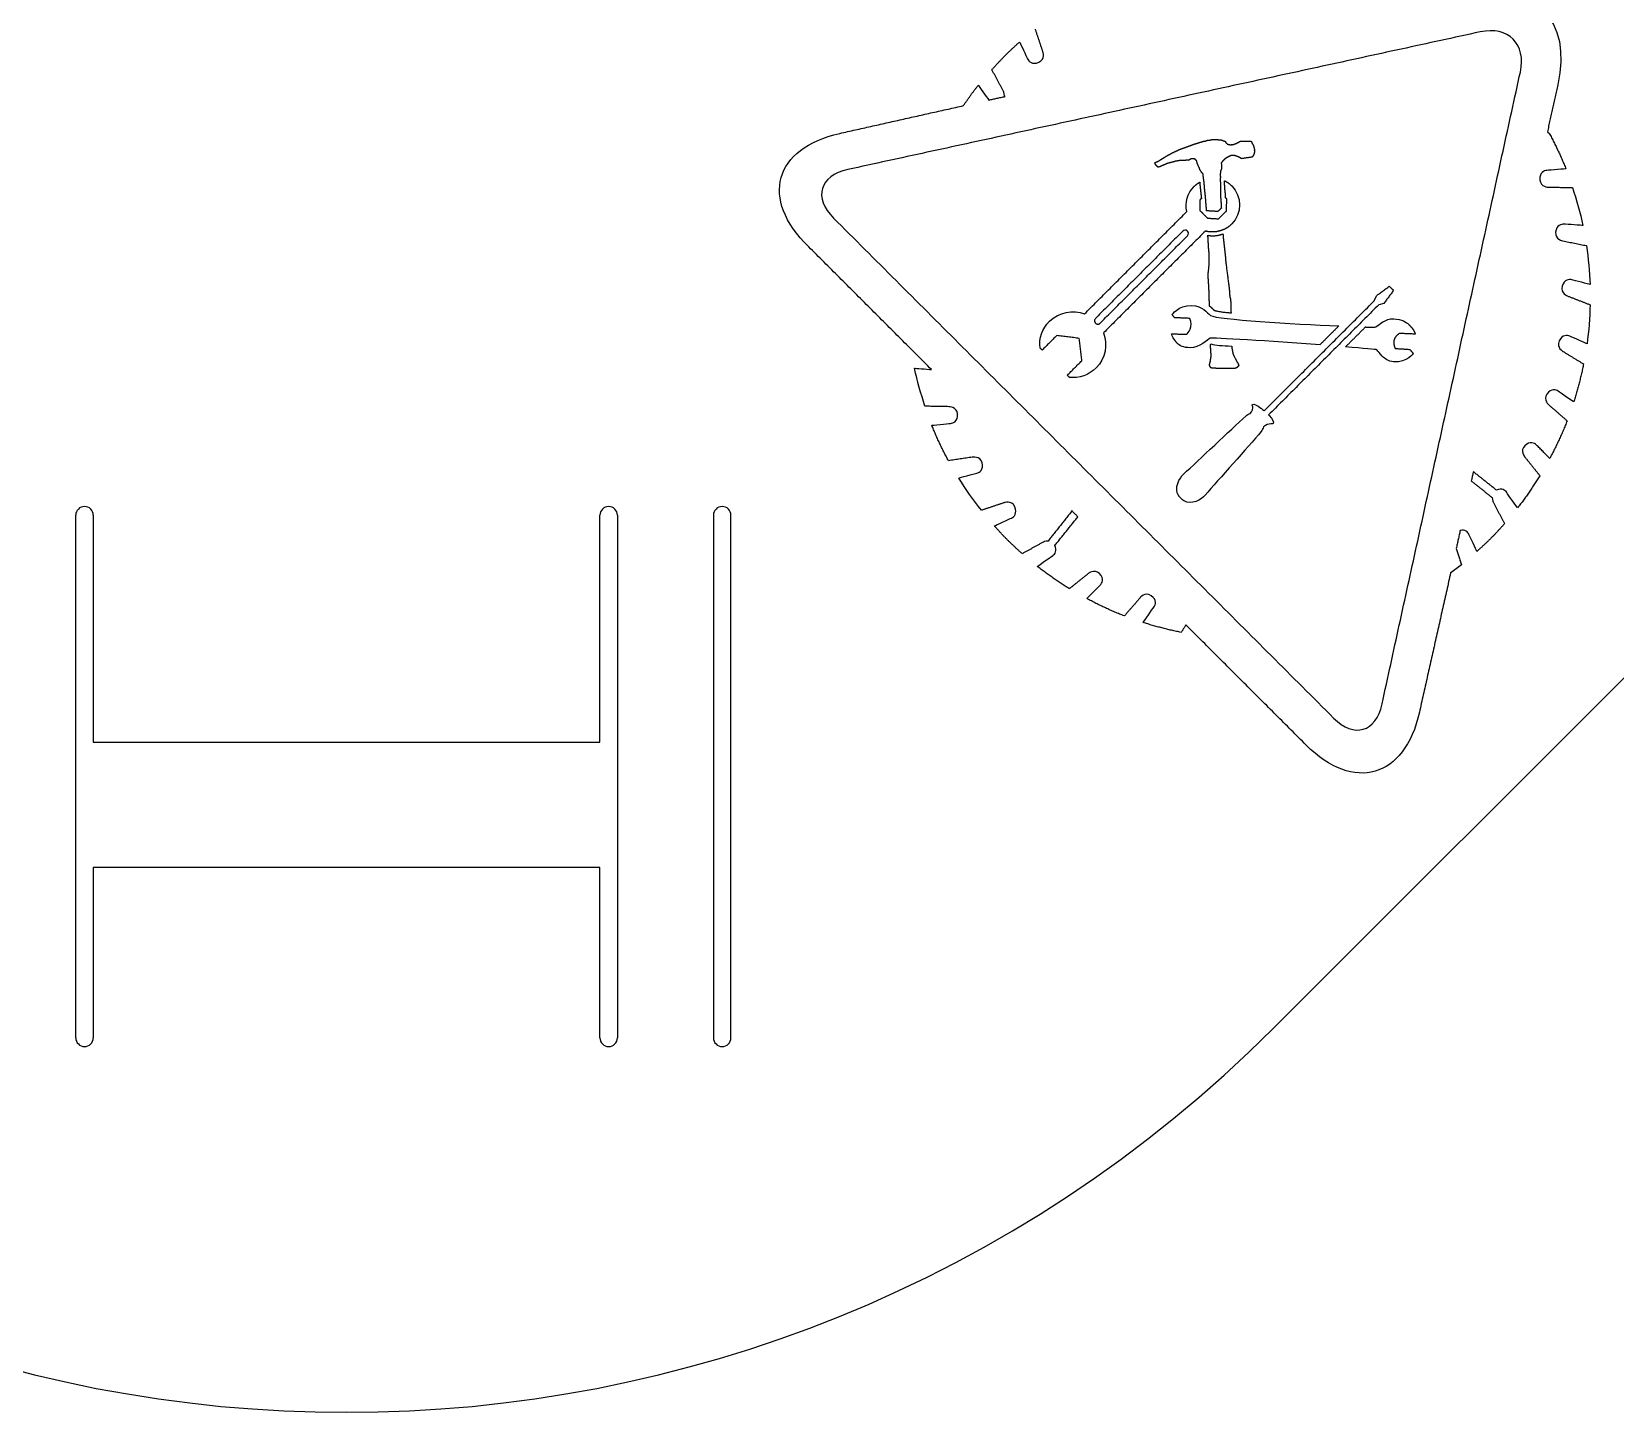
# Model space of a CAD drawing. Header units: millimetres. Extents: x -51 to 51, y -51 to 51.
# Drawn here: x -7.21 to 29.05, y -50.51 to -18.89 of the extents above; entities that cross this region are included whole.
import ezdxf

# ---------------------------------------------------------------- set-up
doc = ezdxf.new("R2010")
doc.units = ezdxf.units.MM
doc.layers.add('Shape2DView', color=7, linetype='CONTINUOUS')

msp = doc.modelspace()

# ---------------------------------------------------------------- linework, layer by layer
at = {"layer": 'Shape2DView'}
for p, q in [((41.7193, -21.2132), (21.2132, -41.7193)), ((-6.2, -41.9296), (-6.2, -29.9624)), ((-5.8, -29.9624), (-5.8, -35.1624)), ((5.8, -35.1624), (5.8, -29.9624)), ((6.2, -29.9624), (6.2, -41.9296)), ((8.4, -29.9624), (8.4, -41.9296)), ((8.8, -41.9296), (8.8, -29.9624)), ((-5.8, -35.1624), (5.8, -35.1624)), ((-5.8, -38.0296), (-5.8, -41.9296)), ((5.8, -38.0296), (-5.8, -38.0296)), ((5.8, -41.9296), (5.8, -38.0296))]:
    msp.add_line(p, q, dxfattribs=at)
for centre, radius, start, end in [((-6, -29.9624), 0.2, 0, 180), ((6, -29.9624), 0.2, 0, 180), ((8.6, -29.9624), 0.2, 0, 180), ((0, -20.5061), 30, -135, -45), ((-6, -41.9296), 0.2, 180, 0), ((6, -41.9296), 0.2, 180, 0), ((8.6, -41.9296), 0.2, 180, 0)]:
    msp.add_arc(centre, radius, start, end, dxfattribs=at)
for points, degree in [([(25.7134, -18.0927), (27.2191, -17.7593), (28.0634, -18.6036), (27.73, -20.1094)], 3), ([(15.9421, -19.3457), (15.77, -18.8295)], 1), ([(26.8749, -19.8136), (27.0148, -19.1683), (26.6007, -18.7542), (25.9554, -18.894)], 3), ([(25.9554, -18.894), (11.4785, -22.0454)], 1), ([(15.0977, -19.4157), (15.2497, -19.2664), (15.4097, -19.1253)], 2), ([(15.4097, -19.1253), (15.4258, -19.1521), (15.5656, -19.4641), (15.5925, -19.5125)], 3), ([(14.7751, -19.7598), (14.9324, -19.5837), (15.0977, -19.4157)], 2), ([(15.5925, -19.5125), (15.6194, -19.5716), (15.6947, -19.6576), (15.8506, -19.5877)], 3), ([(15.8506, -19.5877), (16.0066, -19.5178), (15.9421, -19.3457), (15.9421, -19.3457)], 3), ([(15.0332, -20.2438), (14.7751, -19.7598)], 1), ([(23.7075, -34.285), (26.8749, -19.8136)], 1), ([(14.1244, -20.5826), (14.2857, -20.3406), (14.4632, -20.1148)], 2), ([(14.4632, -20.1148), (14.4739, -20.1363), (14.6514, -20.3783), (14.7052, -20.4535)], 3), ([(15.0601, -20.3568), (15.0601, -20.2922), (15.0332, -20.2438), (15.0332, -20.2438)], 3), ([(27.73, -20.1094), (27.4934, -21.1849)], 1), ([(11.2957, -21.2172), (14.1244, -20.5826)], 1), ([(14.7052, -20.4535), (15.0762, -20.3729)], 1), ([(15.0762, -20.3729), (15.0601, -20.3568)], 1), ([(10.5805, -23.8146), (9.45115, -22.7176), (9.78995, -21.5506), (11.2957, -21.2172)], 3), ([(19.6581, -21.3946), (19.6957, -21.3785)], 1), ([(19.6957, -21.3785), (19.7333, -21.3731)], 1), ([(19.7333, -21.3731), (19.7656, -21.3731)], 1), ([(19.7656, -21.3731), (19.7979, -21.3624)], 1), ([(19.7979, -21.3624), (19.8355, -21.357)], 1), ([(19.8355, -21.357), (19.8678, -21.357)], 1), ([(19.8678, -21.357), (19.9, -21.357)], 1), ([(19.9, -21.357), (19.9323, -21.357)], 1), ([(19.9323, -21.357), (19.9592, -21.3624)], 1), ([(19.9592, -21.3624), (19.9807, -21.3624)], 1), ([(19.9807, -21.3624), (20.0184, -21.3678)], 1), ([(20.0184, -21.3678), (20.0452, -21.3731)], 1), ([(20.0452, -21.3731), (20.0668, -21.3839)], 1), ([(20.0668, -21.3839), (20.0936, -21.3893)], 1), ([(20.0936, -21.3893), (20.1152, -21.4)], 1), ([(27.4934, -21.1849), (27.5364, -21.2172)], 1), ([(27.5364, -21.2172), (27.7515, -21.6151), (27.9182, -22.0292)], 2), ([(18.7277, -21.7657), (18.76, -21.7442)], 1), ([(18.76, -21.7442), (18.7869, -21.7281)], 1), ([(18.7869, -21.7281), (18.8137, -21.7119)], 1), ([(18.8137, -21.7119), (18.8514, -21.6958)], 1), ([(18.8514, -21.6958), (18.8783, -21.6797)], 1), ([(18.8783, -21.6797), (18.9052, -21.6635)], 1), ([(18.9052, -21.6635), (18.9428, -21.6474)], 1), ([(18.9428, -21.6474), (18.9697, -21.6313)], 1), ([(18.9697, -21.6313), (19.002, -21.6205)], 1), ([(19.002, -21.6205), (19.0665, -21.5882)], 1), ([(19.0665, -21.5882), (19.0988, -21.5775)], 1), ([(19.0988, -21.5775), (19.1364, -21.5614)], 1), ([(19.1364, -21.5614), (19.2009, -21.5398)], 1), ([(19.2009, -21.5398), (19.2709, -21.513)], 1), ([(19.2709, -21.513), (19.3354, -21.4914)], 1), ([(19.3354, -21.4914), (19.4053, -21.4646)], 1), ([(19.4053, -21.4646), (19.4376, -21.4538)], 1), ([(19.4376, -21.4538), (19.4806, -21.443)], 1), ([(19.4806, -21.443), (19.5451, -21.4215)], 1), ([(19.5451, -21.4215), (19.6204, -21.4)], 1), ([(19.6204, -21.4), (19.6581, -21.3946)], 1), ([(20.1152, -21.4), (20.1205, -21.4054)], 1), ([(20.1205, -21.4054), (20.1205, -21.4162)], 1), ([(20.1205, -21.4162), (20.1313, -21.4269)], 1), ([(20.1313, -21.4269), (20.1367, -21.4323)], 1), ([(20.1367, -21.4323), (20.142, -21.4377)], 1), ([(20.142, -21.4377), (20.1474, -21.443)], 1), ([(20.1474, -21.443), (20.1582, -21.4538)], 1), ([(20.1582, -21.4538), (20.1636, -21.4592)], 1), ([(20.1636, -21.4592), (20.1689, -21.4646)], 1), ([(20.1797, -21.755), (20.1636, -21.7711)], 1), ([(20.1689, -21.4646), (20.1797, -21.4646)], 1), ([(20.1797, -21.4646), (20.1851, -21.4699)], 1), ([(20.1904, -21.755), (20.1797, -21.755)], 1), ([(20.1851, -21.4699), (20.1904, -21.4753)], 1), ([(20.1904, -21.4753), (20.1958, -21.4699)], 1), ([(20.2066, -21.7496), (20.1904, -21.755)], 1), ([(20.1958, -21.4699), (20.2012, -21.4753)], 1), ([(20.2012, -21.4753), (20.212, -21.4753)], 1), ([(20.2173, -21.7388), (20.2066, -21.7496)], 1), ([(20.212, -21.4753), (20.2227, -21.4753)], 1), ([(20.2335, -21.7334), (20.2173, -21.7388)], 1), ([(20.2227, -21.4753), (20.2281, -21.4807)], 1), ([(20.2281, -21.4807), (20.2388, -21.4807)], 1), ([(20.2496, -21.7281), (20.2335, -21.7334)], 1), ([(20.2388, -21.4807), (20.255, -21.4753)], 1), ([(20.2604, -21.7281), (20.2496, -21.7281)], 1), ([(20.255, -21.4753), (20.2657, -21.4753)], 1), ([(20.2819, -21.7281), (20.2604, -21.7281)], 1), ([(20.2657, -21.4753), (20.2711, -21.4807)], 1), ([(20.2711, -21.4807), (20.2765, -21.4753)], 1), ([(20.2765, -21.4753), (20.2872, -21.4753)], 1), ([(20.2926, -21.7281), (20.2819, -21.7281)], 1), ([(20.2872, -21.4753), (20.3034, -21.4699)], 1), ([(20.3088, -21.7227), (20.2926, -21.7281)], 1), ([(20.3034, -21.4699), (20.3141, -21.4699)], 1), ([(20.3356, -21.7281), (20.3088, -21.7227)], 1), ([(20.3141, -21.4699), (20.3303, -21.4646)], 1), ([(20.3303, -21.4646), (20.3356, -21.4592)], 1), ([(20.3356, -21.4592), (20.3518, -21.4538)], 1), ([(20.3679, -21.7388), (20.3356, -21.7281)], 1), ([(20.3518, -21.4538), (20.3679, -21.4484)], 1), ([(20.3679, -21.4484), (20.384, -21.443)], 1), ([(20.4002, -21.7496), (20.3679, -21.7388)], 1), ([(20.384, -21.443), (20.3894, -21.4377)], 1), ([(20.3894, -21.4377), (20.3948, -21.4323)], 1), ([(20.3948, -21.4323), (20.4109, -21.4269)], 1), ([(20.4324, -21.7603), (20.4002, -21.7496)], 1), ([(20.4109, -21.4269), (20.4271, -21.4215)], 1), ([(20.4271, -21.4215), (20.4432, -21.4054)], 1), ([(20.4432, -21.4054), (20.4593, -21.4)], 1), ([(20.4593, -21.4), (20.7121, -21.3946)], 1), ([(20.7121, -21.3946), (20.7175, -21.4108)], 1), ([(20.7175, -21.4108), (20.7282, -21.4323)], 1), ([(20.7282, -21.4323), (20.7336, -21.4484)], 1), ([(20.7336, -21.4484), (20.7497, -21.4646)], 1), ([(20.7497, -21.7442), (20.7336, -21.7603)], 1), ([(20.7497, -21.4646), (20.7551, -21.4807)], 1), ([(20.7551, -21.7281), (20.7497, -21.7442)], 1), ([(20.7551, -21.4807), (20.7605, -21.4968)], 1), ([(20.7659, -21.7173), (20.7551, -21.7281)], 1), ([(20.7605, -21.4968), (20.7659, -21.513)], 1), ([(20.7659, -21.513), (20.7712, -21.5291)], 1), ([(20.7712, -21.7012), (20.7659, -21.7173)], 1), ([(20.7712, -21.5291), (20.7766, -21.5452)], 1), ([(20.7766, -21.685), (20.7712, -21.7012)], 1), ([(20.7766, -21.5452), (20.782, -21.5614)], 1), ([(20.782, -21.6582), (20.7766, -21.6743)], 1), ([(20.7766, -21.6743), (20.7766, -21.685)], 1), ([(20.782, -21.5614), (20.782, -21.5721)], 1), ([(20.782, -21.5721), (20.7874, -21.5882)], 1), ([(20.7874, -21.599), (20.782, -21.6151)], 1), ([(20.782, -21.6151), (20.7874, -21.6313)], 1), ([(20.7874, -21.642), (20.782, -21.6582)], 1), ([(20.7874, -21.5882), (20.7874, -21.599)], 1), ([(20.7874, -21.6313), (20.7874, -21.642)], 1), ([(11.4785, -22.0454), (10.8278, -22.1906), (10.6826, -22.6907), (11.1505, -23.1585)], 3), ([(18.5072, -21.8894), (18.5879, -21.8518)], 1), ([(18.5126, -21.9055), (18.5072, -21.8894)], 1), ([(18.5126, -21.9163), (18.5126, -21.9055)], 1), ([(18.5234, -21.927), (18.5126, -21.9163)], 1), ([(18.5287, -21.9432), (18.5234, -21.927)], 1), ([(18.5449, -21.9593), (18.5287, -21.9432)], 1), ([(18.5556, -21.9701), (18.5449, -21.9593)], 1), ([(18.5718, -21.9862), (18.5556, -21.9701)], 1), ([(18.5879, -21.9916), (18.5718, -21.9862)], 1), ([(18.5879, -21.8518), (18.6417, -21.8195)], 1), ([(18.6363, -21.9754), (18.5879, -21.9916)], 1), ([(18.6793, -21.9539), (18.6363, -21.9754)], 1), ([(18.6417, -21.8195), (18.6739, -21.798)], 1), ([(18.6739, -21.798), (18.7008, -21.7818)], 1), ([(18.7277, -21.9378), (18.6793, -21.9539)], 1), ([(18.7008, -21.7818), (18.7277, -21.7657)], 1), ([(18.7707, -21.9163), (18.7277, -21.9378)], 1), ([(18.7922, -21.9055), (18.7707, -21.9163)], 1), ([(18.8191, -21.9002), (18.7922, -21.9055)], 1), ([(18.8621, -21.8894), (18.8191, -21.9002)], 1), ([(18.9052, -21.8786), (18.8621, -21.8894)], 1), ([(18.9482, -21.8679), (18.9052, -21.8786)], 1), ([(18.9697, -21.8571), (18.9482, -21.8679)], 1), ([(18.9912, -21.8571), (18.9697, -21.8571)], 1), ([(19.0342, -21.8464), (18.9912, -21.8571)], 1), ([(19.0719, -21.841), (19.0342, -21.8464)], 1), ([(19.1149, -21.841), (19.0719, -21.841)], 1), ([(19.1525, -21.8356), (19.1149, -21.841)], 1), ([(19.1956, -21.8356), (19.1525, -21.8356)], 1), ([(19.2171, -21.8356), (19.1956, -21.8356)], 1), ([(19.2332, -21.8302), (19.2171, -21.8356)], 1), ([(19.2709, -21.8356), (19.2332, -21.8302)], 1), ([(19.287, -21.8302), (19.2709, -21.8356)], 1), ([(19.3085, -21.8195), (19.287, -21.8302)], 1), ([(19.3193, -21.8087), (19.3085, -21.8195)], 1), ([(19.3354, -21.8034), (19.3193, -21.8087)], 1), ([(19.3461, -21.8034), (19.3354, -21.8034)], 1), ([(19.3623, -21.798), (19.3461, -21.8034)], 1), ([(19.373, -21.798), (19.3623, -21.798)], 1), ([(19.3838, -21.798), (19.373, -21.798)], 1), ([(19.3945, -21.798), (19.3838, -21.798)], 1), ([(19.4107, -21.8034), (19.3945, -21.798)], 1), ([(19.4214, -21.8034), (19.4107, -21.8034)], 1), ([(19.4268, -21.8087), (19.4214, -21.8034)], 1), ([(19.4376, -21.8195), (19.4268, -21.8087)], 1), ([(19.4429, -21.8249), (19.4376, -21.8195)], 1), ([(19.4537, -21.8356), (19.4429, -21.8249)], 1), ([(19.4645, -21.8464), (19.4537, -21.8356)], 1), ([(19.4645, -21.8571), (19.4645, -21.8464)], 1), ([(19.4645, -21.8679), (19.4645, -21.8571)], 1), ([(19.4698, -21.8733), (19.4645, -21.8679)], 1), ([(19.4752, -21.9002), (19.4698, -21.8733)], 1), ([(19.4806, -21.9163), (19.4752, -21.9002)], 1), ([(19.4913, -21.927), (19.4806, -21.9163)], 1), ([(19.4967, -21.9539), (19.4913, -21.927)], 1), ([(19.5075, -21.9754), (19.4967, -21.9539)], 1), ([(19.5182, -21.997), (19.5075, -21.9754)], 1), ([(19.529, -22.0185), (19.5182, -21.997)], 1), ([(19.529, -22.0292), (19.529, -22.0185)], 1), ([(19.5344, -22.0346), (19.529, -22.0292)], 1), ([(19.5344, -22.0454), (19.5344, -22.0346)], 1), ([(19.5451, -22.0561), (19.5344, -22.0454)], 1), ([(19.5505, -22.0722), (19.5451, -22.0561)], 1), ([(19.5613, -22.083), (19.5505, -22.0722)], 1), ([(19.572, -22.1045), (19.5613, -22.083)], 1), ([(19.5828, -22.1153), (19.572, -22.1045)], 1), ([(19.5881, -22.1206), (19.5828, -22.1153)], 1), ([(20.0076, -22.0884), (20.0022, -22.1906)], 1), ([(20.0184, -22.0669), (20.0076, -22.0776)], 1), ([(20.0076, -22.0776), (20.0076, -22.0884)], 1), ([(20.0237, -22.0507), (20.0184, -22.0669)], 1), ([(20.0506, -21.8625), (20.0237, -21.9002)], 1), ([(20.0237, -21.9002), (20.0291, -21.9163)], 1), ([(20.0345, -22.0292), (20.0237, -22.04)], 1), ([(20.0237, -22.04), (20.0237, -22.0507)], 1), ([(20.0291, -21.9163), (20.0291, -21.927)], 1), ([(20.0291, -21.927), (20.0345, -21.9539)], 1), ([(20.0345, -21.9539), (20.0291, -21.9701)], 1), ([(20.0291, -21.9701), (20.0345, -21.9862)], 1), ([(20.0345, -21.9862), (20.0345, -22.0077)], 1), ([(20.0345, -22.0077), (20.0345, -22.0185)], 1), ([(20.0345, -22.0185), (20.0345, -22.0292)], 1), ([(20.0775, -21.8356), (20.0506, -21.8625)], 1), ([(20.0936, -21.8195), (20.0775, -21.8356)], 1), ([(20.1044, -21.8087), (20.0936, -21.8195)], 1), ([(20.1205, -21.7926), (20.1044, -21.8087)], 1), ([(20.1367, -21.7872), (20.1205, -21.7926)], 1), ([(20.1474, -21.7765), (20.1367, -21.7872)], 1), ([(20.1636, -21.7711), (20.1474, -21.7765)], 1), ([(20.4432, -21.7711), (20.4324, -21.7603)], 1), ([(20.4593, -21.7765), (20.4432, -21.7711)], 1), ([(20.4755, -21.7926), (20.4593, -21.7765)], 1), ([(20.4916, -21.798), (20.4755, -21.7926)], 1), ([(20.7336, -21.7603), (20.4916, -21.798)], 1), ([(27.4826, -22.0669), (27.4235, -22.0722), (27.3105, -22.1099), (27.3213, -22.282)], 3), ([(27.9182, -22.0292), (27.9182, -22.0292), (27.5525, -22.0615), (27.4826, -22.0669)], 3), ([(19.2386, -23.008), (19.1902, -22.809), (19.2493, -22.5885), (19.4053, -22.4325)], 3), ([(19.4053, -22.4325), (19.4618, -22.3761), (19.5344, -22.3357)], 2), ([(19.5344, -22.3357), (19.5344, -22.368)], 1), ([(19.5344, -22.368), (19.5451, -22.4648)], 1), ([(19.5451, -22.4648), (19.5559, -22.5616)], 1), ([(19.5935, -22.126), (19.5881, -22.1206)], 1), ([(19.6043, -22.1368), (19.5935, -22.126)], 1), ([(19.6097, -22.1422), (19.6043, -22.1368)], 1), ([(19.6204, -22.2497), (19.6097, -22.1422)], 1), ([(19.6365, -22.3519), (19.6204, -22.2497)], 1), ([(19.6419, -22.4541), (19.6365, -22.3519)], 1), ([(19.6527, -22.5509), (19.6419, -22.4541)], 1), ([(20.0022, -22.1906), (20.0076, -22.2174)], 1), ([(20.0076, -22.2282), (20.0022, -22.2443)], 1), ([(20.0022, -22.2443), (20.0022, -22.2981)], 1), ([(20.0022, -22.2981), (20.0076, -22.3465)], 1), ([(20.0076, -22.2174), (20.0076, -22.2282)], 1), ([(20.0076, -22.3465), (20.0076, -22.4003)], 1), ([(20.0076, -22.4003), (20.0076, -22.4541)], 1), ([(20.0076, -22.4541), (20.0076, -22.4756)], 1), ([(20.0076, -22.4756), (20.0076, -22.5078)], 1), ([(20.1044, -22.3035), (20.1931, -22.3465), (20.2657, -22.4218)], 2), ([(20.1044, -22.3465), (20.1044, -22.3035)], 1), ([(20.1044, -22.4003), (20.1044, -22.3465)], 1), ([(20.1098, -22.4487), (20.1044, -22.4003)], 1), ([(20.1098, -22.4702), (20.1098, -22.4487)], 1), ([(20.1098, -22.4917), (20.1098, -22.4702)], 1), ([(20.2657, -22.4218), (20.5077, -22.6638), (20.5077, -23.051), (20.2657, -23.293)], 3), ([(27.3213, -22.282), (27.3374, -22.4487), (27.5203, -22.4487), (27.5203, -22.4487)], 3), ([(27.5203, -22.4487), (28.0688, -22.4594)], 1), ([(28.0688, -22.4594), (28.1602, -22.7445), (28.2463, -23.0349), (28.3054, -23.3306)], 3), ([(19.572, -22.7068), (19.5344, -22.7445)], 1), ([(19.5344, -22.7445), (19.5344, -22.9811)], 1), ([(19.5559, -22.5616), (19.5666, -22.6584)], 1), ([(19.5666, -22.6584), (19.572, -22.7068)], 1), ([(19.6634, -22.6477), (19.6527, -22.5509)], 1), ([(19.6903, -22.9865), (19.6634, -22.6477)], 1), ([(20.0076, -22.5078), (20.0076, -22.5509)], 1), ([(20.0076, -22.5509), (20.0076, -22.6046)], 1), ([(20.0076, -22.6046), (20.0291, -22.9273)], 1), ([(20.1152, -22.5401), (20.1098, -22.4917)], 1), ([(20.1205, -22.5885), (20.1152, -22.5401)], 1), ([(20.1259, -22.6907), (20.1205, -22.5885)], 1), ([(20.1528, -22.7176), (20.1259, -22.6907)], 1), ([(20.1474, -22.9918), (20.1528, -22.7176)], 1), ([(11.1505, -23.1585), (22.5997, -34.6077)], 1), ([(16.8939, -25.3526), (19.2386, -23.008)], 1), ([(19.5344, -22.9811), (19.5935, -23.0402)], 1), ([(19.5935, -23.0402), (19.7011, -23.1478)], 1), ([(19.6957, -22.9918), (19.6903, -22.9865)], 1), ([(19.9484, -23.008), (19.6957, -22.9918)], 1), ([(19.7011, -23.1478), (19.7118, -23.1585)], 1), ([(19.7118, -23.1585), (19.9646, -23.1747)], 1), ([(20.0291, -22.9273), (19.9484, -23.008)], 1), ([(19.9646, -23.1747), (20.0452, -23.094)], 1), ([(20.0452, -23.094), (20.142, -22.9972)], 1), ([(20.142, -22.9972), (20.1474, -22.9918)], 1), ([(19.1472, -23.4543), (17.1467, -25.4548)], 1), ([(17.2542, -25.5624), (19.2547, -23.5619)], 1), ([(19.6634, -23.4543), (17.3295, -25.7882)], 1), ([(19.2547, -23.4543), (19.2225, -23.422), (19.1741, -23.4274), (19.1472, -23.4543)], 3), ([(19.2547, -23.5619), (19.287, -23.5296), (19.2816, -23.4812), (19.2547, -23.4543)], 3), ([(19.7064, -23.4651), (19.6634, -23.4543)], 1), ([(20.0506, -23.4328), (19.8866, -23.4973), (19.7064, -23.4651)], 2), ([(19.7172, -23.5511), (19.8933, -23.5874), (20.0614, -23.5188)], 2), ([(19.7226, -23.5888), (19.7172, -23.5511)], 1), ([(20.2657, -23.293), (20.1703, -23.3911), (20.0506, -23.4328)], 2), ([(20.0614, -23.5188), (20.0668, -23.535)], 1), ([(20.0668, -23.535), (20.0668, -23.5565)], 1), ([(20.0668, -23.5565), (20.0775, -23.6533)], 1), ([(27.6816, -23.4812), (27.6655, -23.6479), (27.8483, -23.6802), (27.8483, -23.6802)], 3), ([(27.8752, -23.2984), (27.816, -23.293), (27.6977, -23.3145), (27.6816, -23.4812)], 3), ([(28.3054, -23.3306), (28.2893, -23.3252), (27.9397, -23.2984), (27.8752, -23.2984)], 3), ([(13.393, -26.6272), (10.5805, -23.8146)], 1), ([(19.728, -23.6802), (19.7226, -23.5888)], 1), ([(19.7333, -23.7716), (19.728, -23.6802)], 1), ([(19.7387, -23.863), (19.7333, -23.7716)], 1), ([(19.7495, -23.9706), (19.7387, -23.863)], 1), ([(20.0775, -23.6533), (20.0883, -23.7501)], 1), ([(20.0883, -23.7501), (20.099, -23.8469)], 1), ([(20.099, -23.8469), (20.1044, -23.8953)], 1), ([(20.1044, -23.8953), (20.1098, -23.9437)], 1), ([(27.8483, -23.6802), (28.3861, -23.7877)], 1), ([(28.3861, -23.7877), (28.4345, -24.0835), (28.456, -24.3847), (28.4721, -24.6804)], 3), ([(19.728, -24.4331), (19.7495, -24.2287)], 1), ([(19.7495, -24.0566), (19.7495, -23.9706)], 1), ([(19.7495, -24.1427), (19.7495, -24.0566)], 1), ([(19.7495, -24.2287), (19.7495, -24.1427)], 1), ([(20.1098, -23.9437), (20.1152, -23.9921)], 1), ([(20.1152, -23.9921), (20.1205, -24.0405)], 1), ([(20.1205, -24.0405), (20.1259, -24.0889)], 1), ([(20.1259, -24.0889), (20.1259, -24.1104)], 1), ([(20.1259, -24.1104), (20.1259, -24.1212)], 1), ([(20.1259, -24.1212), (20.1259, -24.1319)], 1), ([(20.1259, -24.1319), (20.1367, -24.2179)], 1), ([(20.1367, -24.2179), (20.1904, -24.6374)], 1), ([(19.728, -24.5083), (19.728, -24.4331)], 1), ([(19.7333, -24.589), (19.728, -24.5083)], 1), ([(19.7387, -24.6697), (19.7333, -24.589)], 1), ([(20.1904, -24.6374), (20.2012, -24.7127)], 1), ([(28.0527, -24.5729), (27.9935, -24.5567), (27.8752, -24.5567), (27.8322, -24.7181)], 3), ([(28.4721, -24.6804), (28.4399, -24.6697), (28.1118, -24.589), (28.0527, -24.5729)], 3), ([(19.7441, -24.7503), (19.7387, -24.6697)], 1), ([(19.7441, -24.7934), (19.7441, -24.7503)], 1), ([(19.7495, -24.8418), (19.7441, -24.7934)], 1), ([(19.7495, -24.874), (19.7495, -24.8418)], 1), ([(19.7495, -24.9601), (19.7495, -24.874)], 1), ([(19.7495, -24.9923), (19.7495, -24.9601)], 1), ([(19.7548, -25.073), (19.7495, -24.9923)], 1), ([(20.2012, -24.7127), (20.2066, -24.7611)], 1), ([(20.2066, -24.7611), (20.212, -24.8095)], 1), ([(20.212, -24.8095), (20.212, -24.8418)], 1), ([(20.212, -24.8418), (20.2173, -24.9009)], 1), ([(20.2173, -24.9009), (20.2227, -24.9601)], 1), ([(20.2227, -24.9601), (20.2281, -24.9762)], 1), ([(20.2281, -24.9762), (20.2335, -24.9923)], 1), ([(20.2335, -24.9923), (20.2388, -25.0407)], 1), ([(23.53, -25.0515), (23.53, -25.0515), (23.5784, -24.9386), (23.5784, -24.9386)], 3), ([(23.5784, -24.9386), (23.8742, -24.7181)], 1), ([(23.971, -24.8149), (23.7505, -25.1106)], 1), ([(23.8742, -24.7181), (23.971, -24.8149)], 1), ([(27.8322, -24.7181), (27.7892, -24.8794), (27.9612, -24.9439), (27.9612, -24.9439)], 3), ([(27.9612, -24.9439), (28.4721, -25.1429)], 1), ([(16.0926, -25.5194), (16.3131, -25.3096), (16.6304, -25.2505), (16.8939, -25.3526)], 3), ([(18.8998, -25.3688), (18.8998, -25.3795), (19.0342, -25.1483), (19.3461, -25.159)], 3), ([(18.9589, -25.4387), (18.8998, -25.3688)], 1), ([(19.3461, -25.159), (19.5989, -25.1752), (19.7011, -25.3204), (19.7817, -25.3903)], 3), ([(19.7602, -25.1106), (19.7548, -25.073)], 1), ([(19.7602, -25.1752), (19.7602, -25.1106)], 1), ([(19.857, -25.2612), (19.8207, -25.2222), (19.7602, -25.1752)], 2), ([(19.8732, -25.2774), (19.857, -25.2612)], 1), ([(20.255, -25.3365), (19.9511, -25.3069), (19.8732, -25.2774)], 2), ([(20.2388, -25.0407), (20.2442, -25.0891)], 1), ([(20.2442, -25.0891), (20.2442, -25.1322)], 1), ([(20.2442, -25.1322), (20.2442, -25.1859)], 1), ([(20.2442, -25.1859), (20.2442, -25.2397)], 1), ([(20.2442, -25.2397), (20.2442, -25.2827)], 1), ([(20.2442, -25.2827), (20.2496, -25.3204)], 1), ([(20.2496, -25.3204), (20.255, -25.3365)], 1), ([(21.0079, -27.5736), (23.53, -25.0515)], 1), ([(23.6322, -25.1429), (21.11, -27.6651)], 1), ([(23.7505, -25.1106), (23.7505, -25.1106), (23.6322, -25.1429), (23.6322, -25.1429)], 3), ([(28.4721, -25.1429), (28.4667, -25.4387), (28.4399, -25.7452), (28.4022, -26.041)], 3), ([(15.8775, -26.1324), (15.8506, -25.9119), (15.9259, -25.6861), (16.0926, -25.5194)], 3), ([(17.1251, -25.4871), (17.1157, -25.5288), (17.1467, -25.5624)], 2), ([(17.1467, -25.4548), (17.1359, -25.4656), (17.1359, -25.4763), (17.1251, -25.4871)], 3), ([(17.1467, -25.5624), (17.1803, -25.5933), (17.2219, -25.5839)], 2), ([(17.2219, -25.5839), (17.2381, -25.5812), (17.2542, -25.5624)], 2), ([(19.3085, -25.4548), (18.9589, -25.4387)], 1), ([(19.2386, -25.8151), (19.2547, -25.799), (19.3999, -25.643), (19.3085, -25.4548)], 3), ([(19.7817, -25.3903), (19.9538, -25.4763), (21.6532, -25.5839), (22.718, -25.6269)], 3), ([(22.718, -25.6269), (22.2878, -26.0571)], 1), ([(22.8739, -26.1055), (23.331, -25.6484)], 1), ([(23.331, -25.6484), (23.3364, -25.6538)], 1), ([(23.3364, -25.6538), (23.4708, -25.6592), (23.5569, -25.6592), (23.5676, -25.6484)], 3), ([(23.5676, -25.6484), (23.6429, -25.6054), (23.772, -25.4548), (23.9764, -25.4656)], 3), ([(23.9764, -25.4656), (24.1592, -25.4763), (24.2668, -25.5409), (24.3205, -25.5946)], 3), ([(24.3205, -25.5946), (24.342, -25.6162)], 1), ([(24.342, -25.6162), (24.4052, -25.682), (24.4281, -25.7237)], 2), ([(24.4281, -25.7237), (24.4603, -25.7882)], 1), ([(16.2593, -25.8474), (15.9259, -26.1808)], 1), ([(16.7756, -25.9119), (16.2593, -25.8474)], 1), ([(16.8348, -26.4228), (16.7756, -25.9119)], 1), ([(17.3295, -25.7882), (17.4317, -26.0517), (17.3779, -26.3744), (17.1628, -26.5895)], 3), ([(18.889, -25.8098), (19.2386, -25.8151)], 1), ([(18.9643, -25.9496), (18.9052, -25.8797), (18.889, -25.8098), (18.889, -25.8098)], 3), ([(19.0181, -26.0249), (18.9872, -25.9912), (18.9643, -25.9496)], 2), ([(19.3139, -26.127), (19.1633, -26.127), (19.0719, -26.0786), (19.0181, -26.0249)], 3), ([(19.771, -25.9066), (19.728, -25.9388), (19.5182, -26.127), (19.3139, -26.127)], 3), ([(22.2878, -26.0571), (21.1907, -25.9818), (19.7979, -25.8904), (19.771, -25.9066)], 3), ([(19.7764, -26.0625), (19.7979, -26.041)], 1), ([(19.7817, -26.1217), (19.7764, -26.0625)], 1), ([(19.7979, -26.041), (19.8947, -26.0733), (20.0506, -26.0786), (20.2657, -26.0894)], 3), ([(20.2657, -26.0894), (20.2657, -26.1109)], 1), ([(23.5892, -26.1754), (23.5784, -26.1647), (23.288, -26.1432), (22.8739, -26.1055)], 3), ([(23.9925, -25.9227), (23.9871, -25.9496), (23.971, -25.9872), (23.9764, -26.0141)], 3), ([(23.9764, -26.0141), (23.9871, -26.0894)], 1), ([(23.9871, -26.0894), (24.0086, -26.1432)], 1), ([(24.1054, -25.799), (24.0207, -25.8568), (23.9925, -25.9227)], 2), ([(24.4657, -25.8151), (24.1054, -25.799)], 1), ([(24.4603, -25.7882), (24.4671, -25.8138), (24.4657, -25.8151)], 2), ([(27.7623, -25.9711), (27.6924, -26.127), (27.8537, -26.2131), (27.8537, -26.2131)], 3), ([(28.0096, -25.8635), (27.9505, -25.8366), (27.8376, -25.8205), (27.7623, -25.9711)], 3), ([(28.4022, -26.041), (28.3753, -26.0249), (28.0634, -25.885), (28.0096, -25.8635)], 3), ([(15.8829, -26.1378), (15.8775, -26.1324)], 1), ([(15.9259, -26.1808), (15.8829, -26.1378)], 1), ([(16.5013, -26.7562), (16.8348, -26.4228)], 1), ([(19.7656, -26.482), (19.7764, -26.4389)], 1), ([(19.7764, -26.4389), (19.7817, -26.4013)], 1), ([(19.7871, -26.1593), (19.7817, -26.1217)], 1), ([(19.7817, -26.4013), (19.7871, -26.3637)], 1), ([(19.7925, -26.2722), (19.7871, -26.1593)], 1), ([(19.7871, -26.3637), (19.7925, -26.3368)], 1), ([(19.7925, -26.2937), (19.7925, -26.2722)], 1), ([(19.7925, -26.3153), (19.7925, -26.2937)], 1), ([(19.7925, -26.3368), (19.7925, -26.3153)], 1), ([(20.2657, -26.1109), (20.2657, -26.1217)], 1), ([(20.2657, -26.1217), (20.2657, -26.1324)], 1), ([(20.2657, -26.1324), (20.2711, -26.1378)], 1), ([(20.2711, -26.1378), (20.2711, -26.1485)], 1), ([(20.2711, -26.1485), (20.2765, -26.1539)], 1), ([(20.2765, -26.1539), (20.2765, -26.1647)], 1), ([(20.2765, -26.1647), (20.2765, -26.1754)], 1), ([(20.2765, -26.1754), (20.2819, -26.1916)], 1), ([(20.2819, -26.1916), (20.2872, -26.2077)], 1), ([(20.2872, -26.2077), (20.2872, -26.2185)], 1), ([(20.2872, -26.2185), (20.2872, -26.2292)], 1), ([(20.2872, -26.2292), (20.2926, -26.2453)], 1), ([(20.2926, -26.2453), (20.2926, -26.2561)], 1), ([(20.2926, -26.2561), (20.298, -26.2722)], 1), ([(20.298, -26.2722), (20.3034, -26.2884)], 1), ([(20.3034, -26.2884), (20.3034, -26.2991)], 1), ([(20.3034, -26.2991), (20.3088, -26.3045)], 1), ([(20.3088, -26.3045), (20.3141, -26.3099)], 1), ([(20.3141, -26.3099), (20.3948, -26.4658)], 1), ([(20.3948, -26.4658), (20.4056, -26.4766)], 1), ([(23.5945, -26.1808), (23.5892, -26.1754)], 1), ([(23.7128, -26.3206), (23.6537, -26.2615), (23.616, -26.2023), (23.5945, -26.1808)], 3), ([(23.971, -26.4497), (23.8527, -26.4389), (23.772, -26.3798), (23.7128, -26.3206)], 3), ([(24.4227, -26.2561), (24.4227, -26.2561), (24.2936, -26.4712), (23.971, -26.4497)], 3), ([(24.0086, -26.1432), (24.342, -26.1647)], 1), ([(24.342, -26.1647), (24.4227, -26.2561)], 1), ([(27.8537, -26.2131), (28.3215, -26.4981)], 1), ([(13.0058, -26.5949), (13.0166, -26.5949), (13.2855, -26.6164), (13.393, -26.6272)], 3), ([(13.2424, -27.4661), (13.151, -27.1811), (13.065, -26.8907), (13.0058, -26.5949)], 3), ([(16.5497, -26.8046), (16.5013, -26.7562)], 1), ([(17.1628, -26.5895), (16.9961, -26.7562), (16.7702, -26.8315), (16.5497, -26.8046)], 3), ([(19.7548, -26.525), (19.7656, -26.482)], 1), ([(19.7871, -26.5895), (19.7548, -26.525)], 1), ([(19.857, -26.5949), (19.7871, -26.5895)], 1), ([(19.9269, -26.6003), (19.857, -26.5949)], 1), ([(19.9592, -26.6003), (19.9269, -26.6003)], 1), ([(19.9915, -26.6003), (19.9592, -26.6003)], 1), ([(20.056, -26.6003), (19.9915, -26.6003)], 1), ([(20.1205, -26.6003), (20.056, -26.6003)], 1), ([(20.1851, -26.6003), (20.1205, -26.6003)], 1), ([(20.2496, -26.6003), (20.1851, -26.6003)], 1), ([(20.3141, -26.6003), (20.2496, -26.6003)], 1), ([(20.3249, -26.6003), (20.3141, -26.6003)], 1), ([(20.3356, -26.6003), (20.3249, -26.6003)], 1), ([(20.3518, -26.5949), (20.3356, -26.6003)], 1), ([(20.3679, -26.5895), (20.3518, -26.5949)], 1), ([(20.384, -26.5841), (20.3679, -26.5895)], 1), ([(20.3948, -26.5734), (20.384, -26.5841)], 1), ([(20.4002, -26.568), (20.3948, -26.5734)], 1), ([(20.4056, -26.5626), (20.4002, -26.568)], 1), ([(20.4056, -26.4766), (20.4109, -26.4927)], 1), ([(20.4109, -26.5573), (20.4056, -26.5626)], 1), ([(20.4109, -26.4927), (20.4109, -26.5035)], 1), ([(20.4109, -26.5035), (20.4163, -26.5089)], 1), ([(20.4163, -26.5519), (20.4109, -26.5573)], 1), ([(20.4163, -26.5089), (20.4217, -26.5142)], 1), ([(20.4217, -26.5465), (20.4163, -26.5519)], 1), ([(20.4217, -26.5142), (20.4271, -26.5196)], 1), ([(20.4271, -26.5304), (20.4217, -26.5357)], 1), ([(20.4217, -26.5357), (20.4217, -26.5465)], 1), ([(20.4271, -26.5196), (20.4324, -26.525)], 1), ([(20.4324, -26.525), (20.4271, -26.5304)], 1), ([(28.3215, -26.4981), (28.2328, -26.9418), (28.0957, -27.3693)], 2), ([(27.4826, -27.1864), (27.3858, -27.3263), (27.531, -27.4392), (27.531, -27.4392)], 3), ([(27.7408, -27.1219), (27.687, -27.0896), (27.5794, -27.0466), (27.4826, -27.1864)], 3), ([(28.0957, -27.3693), (28.0903, -27.3639), (27.7892, -27.1596), (27.7408, -27.1219)], 3), ([(13.791, -27.4768), (13.2424, -27.4661)], 1), ([(13.9899, -27.6436), (13.9738, -27.4768), (13.791, -27.4768), (13.791, -27.4768)], 3), ([(20.6906, -27.6328), (20.739, -27.5844), (20.7497, -27.5091), (20.7497, -27.4661)], 3), ([(20.7497, -27.4661), (20.7269, -27.4432), (20.7443, -27.4284)], 2), ([(20.7443, -27.4284), (20.7712, -27.4016), (20.8411, -27.4392), (20.9326, -27.5091)], 3), ([(20.9326, -27.5091), (20.9433, -27.5199), (20.9917, -27.5575), (21.0079, -27.5736)], 3), ([(27.531, -27.4392), (27.9451, -27.7995)], 1), ([(13.3984, -27.9017), (13.3984, -27.9017), (13.7641, -27.8694), (13.8286, -27.8587)], 3), ([(13.7802, -28.7137), (13.5651, -28.3158), (13.3984, -27.9017)], 2), ([(13.8286, -27.8587), (13.8878, -27.8533), (14.0007, -27.8156), (13.9899, -27.6436)], 3), ([(19.1633, -29.0202), (19.5182, -28.6976), (20.2335, -28.0146), (20.5884, -27.692)], 3), ([(20.5884, -27.692), (20.6153, -27.6651), (20.6583, -27.6436), (20.6906, -27.6328)], 3), ([(21.1638, -27.8694), (21.1154, -27.8748), (21.0455, -27.8909), (20.9971, -27.9393)], 3), ([(21.11, -27.6651), (21.1208, -27.6758), (21.11, -27.6651), (21.1262, -27.6812)], 3), ([(21.1262, -27.6812), (21.2015, -27.7672), (21.2391, -27.8372), (21.2176, -27.8587)], 3), ([(21.2122, -27.864), (21.2001, -27.8788), (21.1638, -27.8694)], 2), ([(21.2176, -27.8587), (21.2122, -27.864)], 1), ([(27.9451, -27.7995), (27.7744, -28.2418), (27.5472, -28.6599)], 2), ([(20.9433, -28.0469), (20.6314, -28.4126), (19.9646, -29.1439), (19.6581, -29.5042)], 3), ([(20.9971, -27.9393), (20.9863, -27.9716), (20.9648, -28.0146), (20.9433, -28.0469)], 3), ([(27.2406, -28.3534), (27.1976, -28.3104), (27.0954, -28.2512), (26.9771, -28.3695)], 3), ([(14.3234, -28.6331), (13.7802, -28.7137)], 1), ([(14.5492, -28.7621), (14.5062, -28.6008), (14.3234, -28.6331), (14.3234, -28.6331)], 3), ([(26.9771, -28.3695), (26.8588, -28.4879), (26.9771, -28.6277), (26.9771, -28.6277)], 3), ([(26.9771, -28.6277), (27.3213, -29.0579)], 1), ([(27.5472, -28.6599), (27.2406, -28.3534)], 1), ([(14.0168, -29.1117), (14.0222, -29.1063), (14.3718, -29.0149), (14.4309, -28.9987)], 3), ([(14.4309, -28.9987), (14.4901, -28.9826), (14.5922, -28.9234), (14.5492, -28.7621)], 3), ([(25.7994, -28.9665), (25.751, -29.1762)], 1), ([(26.3318, -29.3913), (25.7994, -28.9665)], 1), ([(14.5385, -29.8484), (14.3449, -29.6118), (14.1782, -29.3698), (14.0168, -29.1117)], 3), ([(19.0504, -29.5096), (18.9428, -29.3483), (19.0665, -29.1063), (19.1633, -29.0202)], 3), ([(25.751, -29.1762), (26.2296, -29.558)], 1), ([(26.563, -29.4397), (26.5254, -29.3913), (26.4501, -29.3268), (26.3318, -29.3913)], 3), ([(27.3213, -29.0579), (27.086, -29.4384), (26.8104, -29.7946)], 2), ([(15.0547, -29.6763), (14.5385, -29.8484)], 1), ([(15.2967, -29.7677), (15.2268, -29.6118), (15.0547, -29.6763), (15.0547, -29.6763)], 3), ([(19.0988, -29.5688), (19.0665, -29.5392), (19.0504, -29.5096)], 2), ([(19.1741, -29.6333), (19.1364, -29.6091), (19.0988, -29.5688)], 2), ([(19.6581, -29.5042), (19.5828, -29.601), (19.3354, -29.7409), (19.1741, -29.6333)], 3), ([(26.2296, -29.558), (26.2296, -29.6226), (26.2565, -29.671), (26.2565, -29.671)], 3), ([(26.2565, -29.671), (26.5146, -30.1549)], 1), ([(26.8104, -29.7946), (26.7997, -29.7731), (26.5953, -29.4935), (26.563, -29.4397)], 3), ([(14.8342, -30.2087), (14.8611, -30.1926), (15.173, -30.0528), (15.2214, -30.0259)], 3), ([(15.2214, -30.0259), (15.2806, -29.999), (15.3666, -29.9237), (15.2967, -29.7677)], 3), ([(16.6089, -29.8645), (16.0604, -30.5529)], 1), ([(16.2163, -30.6551), (16.7433, -29.999)], 1), ([(16.7433, -29.999), (16.6089, -29.8645)], 1), ([(15.1246, -30.5206), (14.9754, -30.3687), (14.8342, -30.2087)], 2), ([(25.4982, -30.3109), (25.4068, -30.725)], 1), ([(25.6972, -30.4023), (25.6703, -30.3539), (25.6166, -30.2786), (25.4982, -30.3109)], 3), ([(25.8801, -30.7895), (25.8639, -30.7626), (25.7241, -30.4507), (25.6972, -30.4023)], 3), ([(26.5146, -30.1549), (26.3573, -30.3311), (26.192, -30.4991)], 2), ([(15.4688, -30.8433), (15.2927, -30.686), (15.1246, -30.5206)], 2), ([(15.9474, -30.5798), (15.4688, -30.8433)], 1), ([(16.0604, -30.5529), (15.9958, -30.5529), (15.9474, -30.5798), (15.9474, -30.5798)], 3), ([(16.1679, -30.8863), (16.2163, -30.8487), (16.2808, -30.7734), (16.2163, -30.6551)], 3), ([(25.4068, -30.725), (25.5305, -31.096)], 1), ([(26.192, -30.4991), (26.0401, -30.6483), (25.8801, -30.7895)], 2), ([(15.813, -31.1337), (15.8345, -31.1229), (16.1141, -30.9186), (16.1679, -30.8863)], 3), ([(16.5497, -31.6446), (16.1693, -31.4093), (15.813, -31.1337)], 2), ([(17.2381, -31.3004), (17.1198, -31.1821), (16.9799, -31.3004), (16.9799, -31.3004)], 3), ([(25.5305, -31.096), (25.4445, -31.1606), (25.3692, -31.2251), (25.2778, -31.2843)], 3), ([(16.9799, -31.3004), (16.5497, -31.6446)], 1), ([(17.2542, -31.5639), (17.2972, -31.5209), (17.3564, -31.4187), (17.2381, -31.3004)], 3), ([(25.2778, -31.2843), (24.5625, -34.4732)], 1), ([(16.9477, -31.8704), (17.2542, -31.5639)], 1), ([(17.8081, -32.2684), (17.3658, -32.0976), (16.9477, -31.8704)], 2), ([(18.1684, -31.8543), (17.8081, -32.2684)], 1), ([(18.4212, -31.8059), (18.2814, -31.7091), (18.1684, -31.8543), (18.1684, -31.8543)], 3), ([(18.4857, -32.064), (18.5234, -32.0156), (18.561, -31.9027), (18.4212, -31.8059)], 3), ([(18.2383, -32.419), (18.2437, -32.4136), (18.4481, -32.1124), (18.4857, -32.064)], 3), ([(19.1095, -32.6448), (18.6659, -32.5561), (18.2383, -32.419)], 2), ([(19.2171, -32.4727), (19.1095, -32.6448)], 1), ([(21.9705, -35.2261), (19.2171, -32.4727)], 1), ([(22.5997, -34.6077), (23.0675, -35.0756), (23.5676, -34.9304), (23.7075, -34.285)], 3), ([(24.5625, -34.4732), (24.2291, -35.979), (23.0621, -36.3178), (21.9705, -35.2261)], 3)]:
    msp.add_open_spline(points, degree=degree, dxfattribs=at)

doc.saveas('drawing.dxf')
